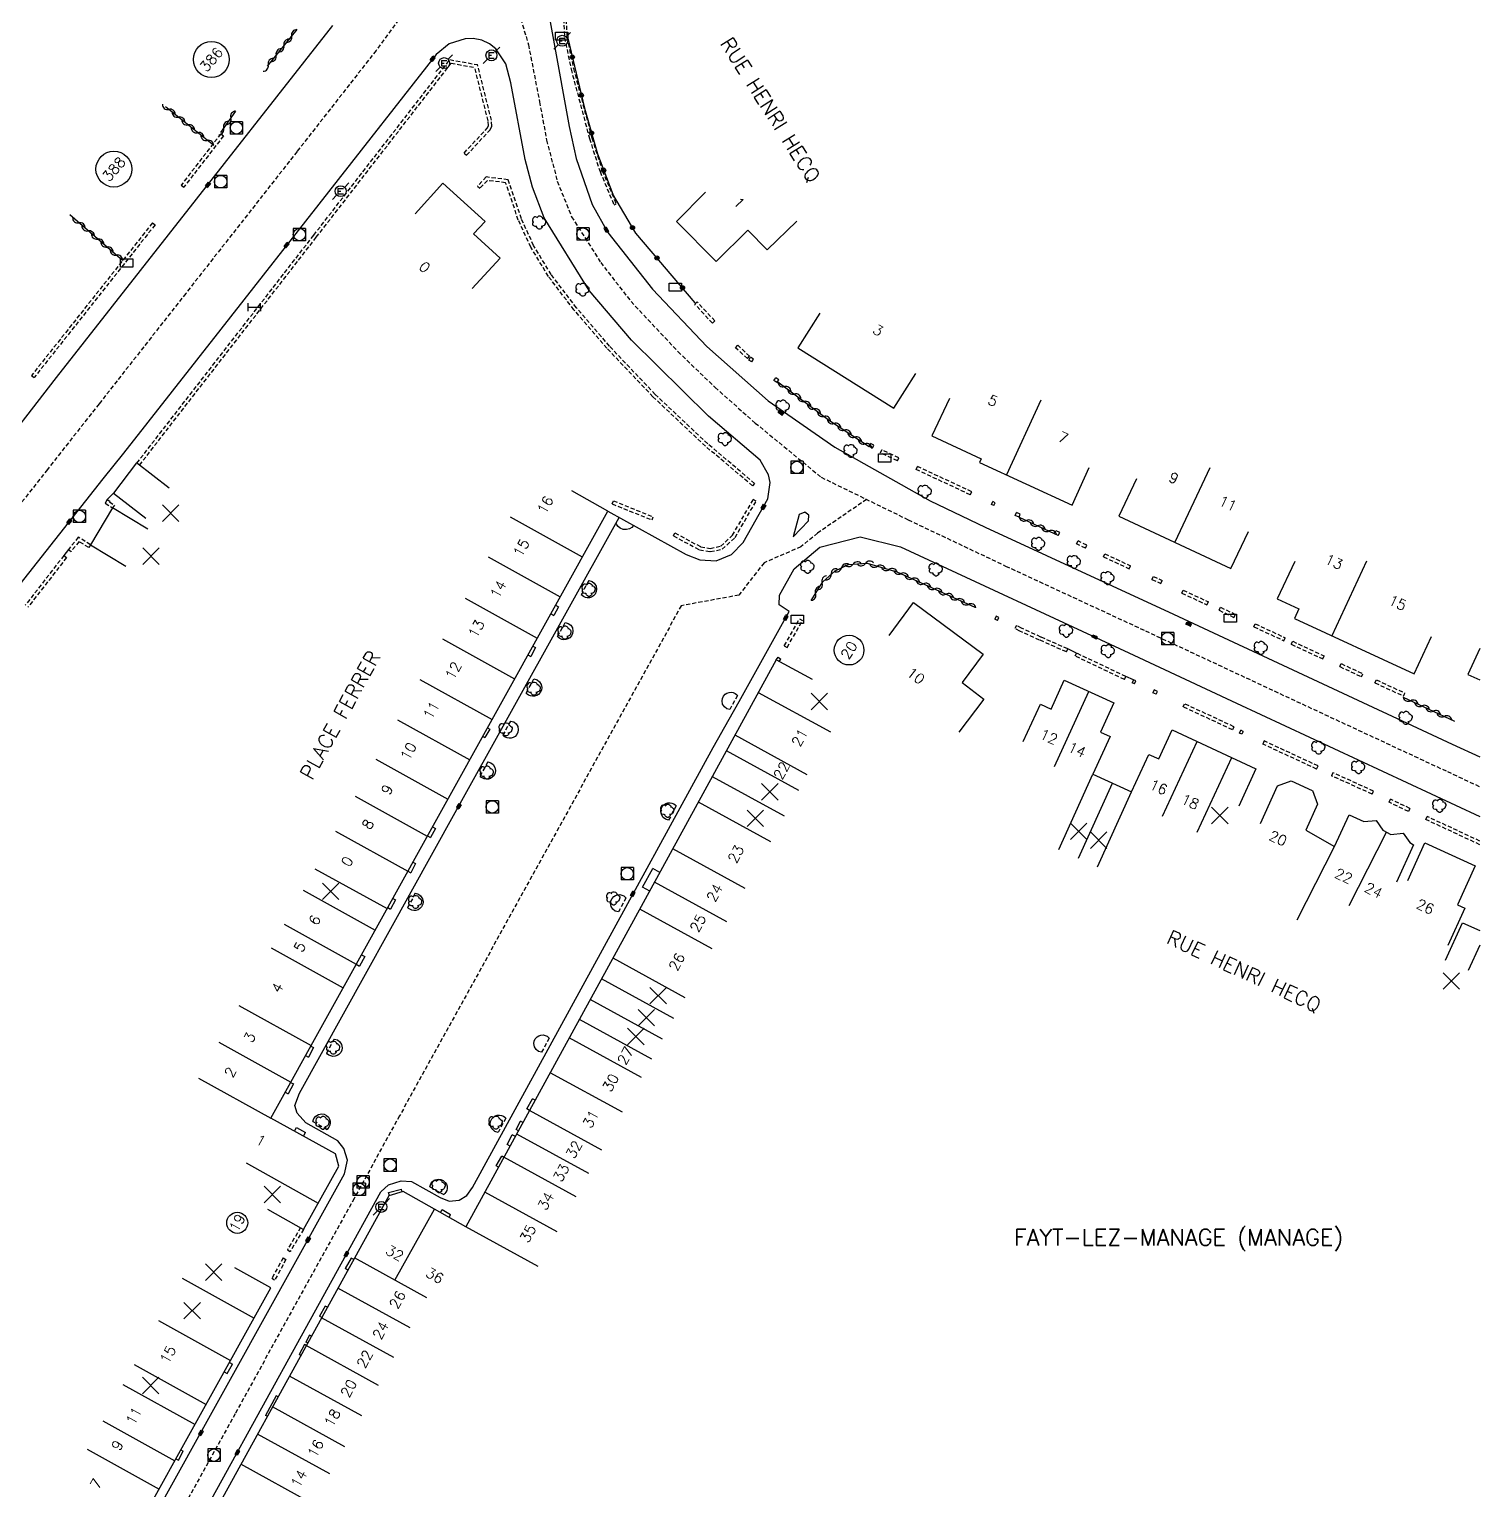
# Model space of a CAD drawing. Header units: millimetres. Extents: x 139000 to 140001, y 128999 to 130000.
# Drawn here: x 139824 to 140000, y 129706.3 to 129883.4 of the extents above; entities that cross this region are included whole.
import ezdxf
from ezdxf.enums import TextEntityAlignment as Align

# ---------------------------------------------------------------- set-up
doc = ezdxf.new("R2010")
doc.units = ezdxf.units.MM
doc.linetypes.add('DASHED', pattern=[0.75, 0.5, -0.25])
doc.layers.get('0').update_dxf_attribs({"linetype": 'CONTINUOUS'})
for name, color, linetype in [('W0001', 6, 'DASHED'), ('W0008', 7, 'CONTINUOUS'), ('W0100', 7, 'CONTINUOUS'), ('W0105', 7, 'CONTINUOUS'), ('W0112', 1, 'DASHED'), ('W0300', 7, 'CONTINUOUS'), ('W0310', 3, 'CONTINUOUS'), ('W0322', 7, 'CONTINUOUS'), ('W0400', 7, 'CONTINUOUS'), ('W0420', 7, 'CONTINUOUS'), ('W0471', 7, 'CONTINUOUS'), ('W0980', 7, 'CONTINUOUS'), ('W0989', 7, 'CONTINUOUS'), ('W0991', 7, 'CONTINUOUS'), ('W1102', 7, 'CONTINUOUS'), ('W1471', 7, 'CONTINUOUS'), ('W1474', 7, 'CONTINUOUS')]:
    doc.layers.add(name, color=color, linetype=linetype)
doc.styles.get("Standard").update_dxf_attribs({"font": 'romans.shx', "width": 0.85})

# ---------------------------------------------------------------- blocks, each defined once
blk = doc.blocks.new('T300')
for p, q in [((-0.8, 0.51), (-0.86, 0.34)), ((-0.86, 0.34), (-0.86, 0.17)), ((-0.86, 0.17), (-0.74, 0.06)), ((-0.69, 0.63), (-0.8, 0.51)), ((-0.8, -0.06), (-0.74, 0.06)), ((-0.74, 0.06), (-0.69, 0.11)), ((-0.57, 0.69), (-0.69, 0.63)), ((-0.46, 0.69), (-0.57, 0.69)), ((-0.29, 0.63), (-0.46, 0.69)), ((-0.29, 0.63), (-0.17, 0.74)), ((-0.23, 0.57), (-0.29, 0.63)), ((-0.17, 0.74), (-0.06, 0.8)), ((-0.06, 0.8), (0.06, 0.8)), ((0.06, 0.8), (0.23, 0.74)), ((0.23, 0.74), (0.34, 0.63)), ((0.34, 0.63), (0.4, 0.51)), ((0.46, 0.46), (0.34, 0.46)), ((0.4, 0.51), (0.4, 0.46)), ((0.57, 0.4), (0.46, 0.46)), ((0.57, 0.4), (0.69, 0.29)), ((0.69, 0.29), (0.74, 0.17)), ((0.74, 0.06), (0.69, -0.17)), ((0.74, 0.17), (0.74, 0.06)), ((-0.8, -0.17), (-0.8, -0.06)), ((-0.8, -0.23), (-0.8, -0.17)), ((-0.74, -0.34), (-0.8, -0.23)), ((-0.69, -0.4), (-0.74, -0.34)), ((-0.51, -0.46), (-0.69, -0.4)), ((-0.4, -0.46), (-0.51, -0.46)), ((-0.4, -0.46), (-0.34, -0.46)), ((-0.34, -0.46), (-0.34, -0.4)), ((-0.34, -0.51), (-0.34, -0.46)), ((-0.29, -0.63), (-0.34, -0.51)), ((-0.17, -0.74), (-0.29, -0.63)), ((-0.06, -0.8), (-0.17, -0.74)), ((0.06, -0.8), (-0.06, -0.8)), ((0.17, -0.74), (0.06, -0.8)), ((0.23, -0.69), (0.17, -0.74)), ((0.29, -0.46), (0.23, -0.46)), ((0.29, -0.63), (0.23, -0.69)), ((0.46, -0.4), (0.29, -0.46)), ((0.34, -0.51), (0.29, -0.63)), ((0.34, -0.51), (0.34, -0.46)), ((0.57, -0.34), (0.46, -0.4)), ((0.63, -0.29), (0.57, -0.34)), ((0.69, -0.17), (0.63, -0.29))]:
    blk.add_line(p, q)
blk = doc.blocks.new('T420')
for p, q in [((0.75, 0.75), (-0.75, 0.75)), ((-0.75, 0.75), (-0.75, -0.75)), ((0.75, 0.75), (0.75, -0.75)), ((0.75, -0.75), (-0.75, -0.75))]:
    blk.add_line(p, q)
blk.add_ellipse((0, 0), major_axis=(-0.53, 0.53), ratio=1, start_param=3.926991, end_param=10.210176)
blk = doc.blocks.new('T400')
for p, q in [((-0.15, 0.3), (0.15, 0.3)), ((-0.15, -0.25), (-0.15, 0.3)), ((-0.15, 0.15), (0.15, 0.15)), ((-0.15, 0), (0.15, 0)), ((0.15, 0.3), (0.15, -0.25)), ((-0.15, -0.15), (0.15, -0.15)), ((-0.15, -0.25), (-0.15, -0.3)), ((-0.15, -0.3), (0.15, -0.3)), ((0.15, -0.3), (0.15, -0.25))]:
    blk.add_line(p, q)
blk = doc.blocks.new('T1471')
at = {"color": 0, "linetype": 'Continuous', "flags": 128}
blk.add_lwpolyline([(-0.75, -0.5), (-0.75, 0.5), (0.75, 0.5), (0.75, -0.5), (-0.75, -0.5)], dxfattribs=at)
blk = doc.blocks.new('T471')
for p, q in [((-0.333334, 0.333334), (-0.333334, -0.333334)), ((-0.333334, 0.333334), (0.333334, 0.333334)), ((-0.333334, 0), (0, 0)), ((0.500001, 0.500001), (1.000002, 1.000002)), ((-0.500001, -0.500001), (-1.000002, -1.000002)), ((-0.333334, -0.333334), (0.333334, -0.333334))]:
    blk.add_line(p, q)
blk.add_ellipse((0, 0), major_axis=(0.471405, 0.471405), ratio=1, start_param=5.4977871438, end_param=11.780972451)
blk = doc.blocks.new('T1474')
at = {"color": 0, "linetype": 'Continuous', "flags": 128}
for points in [[(-0.75, -0.5), (-0.75, 0.5)], [(-0.75, 0), (0.75, 0)], [(0.75, 0), (0.75, -0.5), (0.75, 0.5)]]:
    blk.add_lwpolyline(points, dxfattribs=at)
blk = doc.blocks.new('t991o')
at = {"color": 0, "linetype": 'Continuous'}
for p, q in [((-1, 1), (1, -1)), ((-1, -1), (1, 1))]:
    blk.add_line(p, q, dxfattribs=at)
blk = doc.blocks.new('t310o')
at = {"color": 0, "linetype": 'Continuous'}
for centre, start, end in [((-0.5, 0.38), 216.8699, 323.1304), ((0.5, -0.37), 36.8699, 143.1303)]:
    blk.add_arc(centre, 0.625, start, end, dxfattribs=at)
blk = doc.blocks.new('t322o')
at = {"color": 0, "linetype": 'Continuous'}
for radius in [0.25, 0.15]:
    blk.add_circle((0, 0), radius, dxfattribs=at)

msp = doc.modelspace()

# ---------------------------------------------------------------- linework, layer by layer
at = {"layer": 'W0001'}
for points in [[(139930.87, 130000), (139928.47, 129992.86), (139923.22, 129978.83), (139918.52, 129967.92), (139912.47, 129955.18), (139906.03, 129942.41), (139900.5, 129932.18), (139896.28, 129924.77), (139891.39, 129916.72), (139888.36, 129911.89), (139883.86, 129905.17), (139866.1, 129880.86), (139856.51, 129868.6), (139843.01, 129851.39), (139832.49, 129837.99), (139826.23, 129830.03), (139816.59, 129817.79), (139806.03, 129804.41), (139778.94, 129769.91), (139762.15, 129748.79), (139749.82, 129734.22), (139731.43, 129712.74), (139731.43, 129712.74)], [(139879.42, 129899.09), (139884.59, 129881.55), (139885.93, 129874.65), (139886.79, 129870), (139888.09, 129865), (139889.82, 129860.7), (139893.35, 129855.15), (139897.03, 129850.41), (139902.73, 129844.34), (139907.24, 129839.98), (139912.1, 129835.67), (139920.1, 129829.1), (139930.65, 129823.94), (139942.48, 129818.32), (139959.44, 129810.46), (139977.1, 129802.22), (139996.07, 129793.39), (140000, 129791.56)], [(139925.61, 129826.4), (139919.66, 129822.31), (139917.63, 129820.66), (139913.17, 129818.72), (139910.11, 129814.79), (139903.13, 129813.51), (139868.95, 129751.62), (139863.43, 129741.61), (139848.99, 129715.48), (139839.64, 129698.58), (139833.91, 129688.24), (139823.56, 129669.57), (139815.68, 129655.39), (139811.18, 129647.18), (139809.62, 129640.6)]]:
    msp.add_lwpolyline(points, dxfattribs=at)
at = {"layer": 'W0008'}
msp.add_line((139970.49, 129801.67), (140000, 129787.94), dxfattribs=at)
for points in [[(139924.75, 129967.1), (139920.84, 129958.58), (139914.11, 129944.95), (139907.91, 129933.1), (139900.76, 129920.46), (139893.93, 129909.49), (139887.94, 129900.39), (139886.87, 129898.72), (139886.06, 129896.85), (139885.61, 129894.86), (139885.73, 129892.63), (139889.51, 129871.64), (139890.36, 129867.75), (139892.32, 129862.18), (139894.21, 129858.77), (139899.63, 129851.93), (139906.23, 129844.95), (139913.65, 129838.36), (139921.77, 129832.73), (139933.32, 129826.25), (139940.01, 129823.05), (139962.83, 129812.5)], [(139726.77, 129716.48), (139726.77, 129716.48), (139738.36, 129730.05), (139747.71, 129740.93), (139758.17, 129753.3), (139763.62, 129760.06), (139772.33, 129771.14), (139768.65, 129766.48), (139797.28, 129802.93), (139797.44, 129803.6), (139797.26, 129804.32), (139797.18, 129805.04), (139797.34, 129805.57), (139799.85, 129808.76), (139805.29, 129815.8), (139805.79, 129816.23), (139806.25, 129816.39), (139807.26, 129816.3), (139807.87, 129816.44), (139808.11, 129816.71), (139819.17, 129830.7), (139827.35, 129841.19), (139840.94, 129858.5), (139860.84, 129883.89)], [(139894.22, 129824.99), (139903.72, 129819.74), (139905.37, 129819.06), (139907.38, 129818.96), (139909.24, 129819.73), (139910.62, 129821.17), (139913.63, 129826.46), (139913.93, 129828.44), (139913.72, 129829.39), (139912.69, 129831.15), (139906.45, 129836.51), (139897.1, 129845.72), (139891.95, 129851.77), (139886.51, 129860.55), (139885.09, 129864.29), (139884.18, 129867.65), (139882.44, 129876.96), (139881.85, 129879.24), (139880.64, 129881.06), (139879.88, 129881.67), (139878.94, 129882.11), (139877.9, 129882.32), (139876.91, 129882.27), (139874.96, 129881.67), (139873.39, 129880.38), (139847.26, 129847.05), (139835.46, 129832.02), (139832.95, 129828.89), (139821.84, 129814.8)], [(139739.48, 129656.29), (139773.3, 129650.85), (139778.3, 129649.93), (139784.23, 129648.82), (139792.11, 129647.14), (139797.85, 129645.93), (139802.04, 129645.36), (139804.62, 129645.31), (139806.57, 129645.8), (139808.15, 129647.08), (139831.8, 129689.67), (139862.27, 129744.57), (139862.29, 129744.59), (139862.65, 129746.25), (139862.21, 129747.67), (139861.47, 129748.58), (139857.59, 129750.78), (139856.53, 129751.94), (139856.25, 129752.86), (139856.8, 129754.36), (139875.71, 129788.44), (139895.6, 129824.23)], [(139917.45, 129824.57), (139916.69, 129821.87), (139918.55, 129823.8), (139918.61, 129824.49), (139918.12, 129824.87), (139917.45, 129824.57)], [(139828.53, 129673.27), (139847.45, 129707.45), (139866.67, 129742.42), (139866.66, 129742.41), (139867.6, 129743.27), (139869.13, 129743.74), (139870.4, 129743.66), (139873.89, 129741.73), (139874.96, 129741.29), (139876.17, 129741.38), (139877.13, 129741.96), (139877.8, 129742.92), (139906.98, 129796.3), (139908.92, 129799.74), (139910.16, 129801.91), (139916.23, 129812.82), (139915, 129813.61), (139915.03, 129814.77), (139916.83, 129817.99), (139919.93, 129820.6), (139924.83, 129821.86), (139929.74, 129820.64), (139957.41, 129807.8), (139970.49, 129801.67)], [(139962.83, 129812.5), (139996.66, 129796.72), (140000, 129795.17)]]:
    msp.add_lwpolyline(points, dxfattribs=at)
at = {"layer": 'W0100'}
for p, q in [((139995.83, 129770.51), (139997.92, 129775.05)), ((139997.92, 129775.05), (140000, 129774.1)), ((140000, 129772.35), (139998.58, 129769.25))]:
    msp.add_line(p, q, dxfattribs=at)
for points in [[(139870.84, 129861.07), (139874.19, 129864.78), (139879.35, 129860.11), (139877.94, 129858.63), (139881.14, 129855.69), (139877.76, 129852.01)], [(139906.07, 129863.66), (139902.54, 129860.13), (139907.38, 129855.28), (139911.21, 129859.08), (139913.56, 129856.68), (139917.13, 129860.18)], [(139919.95, 129849.01), (139917.28, 129844.78), (139928.9, 129837.46), (139931.57, 129841.69)], [(139935.65, 129838.65), (139933.54, 129834.12), (139939.49, 129831.34), (139939.3, 129830.88), (139950.54, 129825.71), (139952.63, 129830.26)], [(139841.01, 129827.78), (139837.05, 129830.84), (139834.23, 129827.18), (139838.18, 129824.12)], [(139958.36, 129828.91), (139956.23, 129824.39), (139969.81, 129818.01), (139971.93, 129822.53)], [(139852.93, 129740.3), (139857.3, 129737.85), (139861.59, 129745.52), (139861.18, 129747.01), (139853.33, 129751.33), (139894.21, 129825), (139889.84, 129827.43)], [(139838.43, 129822.8), (139834.14, 129825.38), (139831.45, 129820.9), (139835.74, 129818.32)], [(139977.56, 129818.87), (139975.43, 129814.35), (139978.04, 129813.12), (139977.52, 129811.95), (139992.03, 129805.24), (139994.13, 129809.77)], [(139928.34, 129809.91), (139931.32, 129813.92), (139939.77, 129807.64), (139937.2, 129804.18), (139939.85, 129802.16), (139936.82, 129798.18)], [(140000, 129808.32), (139998.54, 129805.17), (140000, 129804.5)], [(139919.05, 129804.54), (139914.66, 129806.94), (139876.99, 129738.16), (139869.39, 129742.44), (139867.64, 129741.92), (139837.35, 129686.92), (139841.73, 129684.51)], [(139944.61, 129797.03), (139946.7, 129801.57), (139947.99, 129800.98), (139949.58, 129804.46), (139955.59, 129801.71), (139953.97, 129798.18), (139955.14, 129797.64), (139953.04, 129793.07), (139957.74, 129790.95), (139959.86, 129795.46), (139961.06, 129794.95), (139962.69, 129798.45), (139972.85, 129793.74), (139970.77, 129789.19)], [(139973.38, 129787.09), (139975.46, 129791.64), (139977.12, 129792.27), (139979.67, 129791.1), (139979.69, 129791.09), (139980.33, 129789.45), (139978.9, 129786.29), (139982.38, 129784.3), (139984.14, 129788.16), (139985.93, 129787.32), (139987.41, 129787.47), (139988.23, 129786.27), (139989.21, 129785.77), (139990.7, 129785.93), (139991.51, 129784.78), (139991.97, 129784.51), (139989.9, 129779.96)], [(139991.27, 129780.18), (139993.34, 129784.73), (139999.44, 129781.94), (139997.29, 129777.24), (139998.19, 129776.83), (139996.11, 129772.29)], [(139824.18, 129688.54), (139828.55, 129686.11), (139853.35, 129730.78), (139848.98, 129733.2)]]:
    msp.add_lwpolyline(points, dxfattribs=at)
at = {"layer": 'W0105'}
for p, q in [((139887.3, 129812.55), (139887.68, 129812.33)), ((139887.86, 129813.57), (139888.22, 129813.37)), ((139884.53, 129807.56), (139884.88, 129807.36)), ((139885.11, 129808.61), (139885.44, 129808.43)), ((139879.61, 129798.71), (139879.9, 129798.55)), ((139879.04, 129797.67), (139879.31, 129797.52)), ((139872.95, 129786.69), (139873.3, 129786.5)), ((139872.34, 129785.6), (139872.72, 129785.39)), ((139870.57, 129782.41), (139870.89, 129782.24)), ((139869.95, 129781.29), (139870.3, 129781.1)), ((139900.53, 129781.14), (139899.66, 129781.62)), ((139899.3, 129778.89), (139898.41, 129779.38)), ((139868.13, 129778.01), (139868.46, 129777.83)), ((139867.51, 129776.88), (139867.87, 129776.68)), ((139863.69, 129770.01), (139864.08, 129769.79)), ((139864.34, 129771.17), (139864.73, 129770.96)), ((139858.18, 129760.09), (139858.52, 129759.9)), ((139857.54, 129758.93), (139857.89, 129758.73)), ((139855.08, 129754.5), (139855.44, 129754.3)), ((139855.74, 129755.68), (139856.09, 129755.49)), ((139884.73, 129752.29), (139884.41, 129752.46)), ((139885.4, 129753.51), (139885.08, 129753.68)), ((139883.92, 129750.81), (139883.63, 129750.97)), ((139856.19, 129749.76), (139856.43, 129750.21)), ((139857.3, 129749.15), (139857.54, 129749.59)), ((139883, 129749.13), (139882.62, 129749.34)), ((139883.38, 129749.82), (139883.11, 129749.98)), ((139882.36, 129747.96), (139882, 129748.16)), ((139880.95, 129745.39), (139880.66, 129745.55)), ((139881.61, 129746.59), (139881.34, 129746.74)), ((139867.73, 129741.94), (139867.61, 129742.31)), ((139869.27, 129742.4), (139869.17, 129742.74)), ((139873.91, 129739.89), (139874.12, 129740.27)), ((139874.95, 129739.31), (139875.15, 129739.66)), ((139862.68, 129732.9), (139862.34, 129733.09)), ((139863.39, 129734.2), (139863.08, 129734.37)), ((139860.2, 129728.4), (139859.93, 129728.54)), ((139859.52, 129727.18), (139859.22, 129727.34)), ((139857.81, 129724.07), (139857.6, 129724.18)), ((139858.27, 129724.9), (139858.02, 129725.03)), ((139856.97, 129722.55), (139856.76, 129722.66)), ((139857.64, 129723.75), (139857.41, 129723.87)), ((139847.69, 129720.58), (139848.05, 129720.37)), ((139848.32, 129721.71), (139848.68, 129721.51)), ((139854.21, 129717.54), (139853.97, 129717.67)), ((139852.91, 129715.18), (139852.7, 129715.29)), ((139841.83, 129710.03), (139842.12, 129709.87)), ((139842.42, 129711.1), (139842.7, 129710.95))]:
    msp.add_line(p, q, dxfattribs=at)
for points in [[(139834.23, 129827.18), (139833.47, 129826.38)], [(139828.79, 129820.32), (139828.23, 129819.6)], [(139888.22, 129813.37), (139887.68, 129812.33)], [(139885.44, 129808.43), (139884.88, 129807.36)], [(139951.06, 129807.76), (139950.01, 129808.27)], [(139958, 129804.52), (139957.06, 129804.92)], [(139879.9, 129798.55), (139879.31, 129797.52)], [(139873.3, 129786.5), (139872.72, 129785.39)], [(139870.89, 129782.24), (139870.3, 129781.1)], [(139898.41, 129779.38), (139899.66, 129781.62)], [(139868.46, 129777.83), (139867.87, 129776.68)], [(139864.73, 129770.96), (139864.08, 129769.79)], [(139858.52, 129759.9), (139857.89, 129758.73)], [(139856.09, 129755.49), (139855.44, 129754.3)], [(139884.41, 129752.46), (139885.08, 129753.68)], [(139883.11, 129749.98), (139883.63, 129750.97)], [(139856.43, 129750.21), (139857.54, 129749.59)], [(139882, 129748.16), (139882.62, 129749.34)], [(139880.66, 129745.55), (139881.34, 129746.74)], [(139867.61, 129742.31), (139869.17, 129742.74)], [(139874.12, 129740.27), (139875.15, 129739.66)], [(139863.08, 129734.37), (139862.34, 129733.09)], [(139859.93, 129728.54), (139859.22, 129727.34)], [(139858.02, 129725.03), (139857.6, 129724.18)], [(139857.41, 129723.87), (139856.76, 129722.66)], [(139848.05, 129720.37), (139848.68, 129721.51)], [(139853.97, 129717.67), (139852.7, 129715.29)], [(139842.12, 129709.87), (139842.7, 129710.95)]]:
    msp.add_lwpolyline(points, dxfattribs=at)
at = {"layer": 'W0112'}
for p, q in [((139847.27, 129870.76), (139847.59, 129870.51)), ((139876.78, 129868.43), (139877.08, 129868.16)), ((139842.45, 129864.52), (139842.77, 129864.28)), ((139878.42, 129864.42), (139878.71, 129864.15)), ((139894.97, 129862.15), (139895.24, 129862.26)), ((139838.98, 129859.95), (139839.29, 129859.71)), ((139904.77, 129850.09), (139905.06, 129850.36)), ((139906.9, 129847.77), (139907.2, 129848.05)), ((139909.7, 129844.81), (139909.97, 129845.11)), ((139911.15, 129843.49), (139911.42, 129843.78)), ((139911.32, 129843.31), (139911.53, 129843.65)), ((139911.7, 129843.09), (139911.9, 129843.43)), ((139824.31, 129841.44), (139824.62, 129841.19)), ((139914.36, 129840.82), (139914.58, 129841.16)), ((139914.73, 129840.58), (139914.95, 129840.91)), ((139925.91, 129832.81), (139926.08, 129833.17)), ((139926.32, 129832.61), (139926.5, 129832.97)), ((139927.28, 129832.06), (139927.45, 129832.43)), ((139929.35, 129831.09), (139929.52, 129831.45)), ((139931.61, 129830.04), (139931.78, 129830.4)), ((139912.03, 129828.35), (139911.77, 129828.05)), ((139938.19, 129826.97), (139938.36, 129827.34)), ((139833.47, 129826.38), (139833.82, 129826.2)), ((139834.36, 129825.71), (139834.14, 129825.38)), ((139894.74, 129825.87), (139894.89, 129826.24)), ((139912.2, 129826.18), (139911.86, 129826.38)), ((139940.77, 129825.79), (139940.94, 129826.15)), ((139941.04, 129825.65), (139941.22, 129826.01)), ((139899.58, 129823.91), (139899.73, 129824.28)), ((139943.64, 129824.45), (139943.79, 129824.82)), ((139944.1, 129824.26), (139944.25, 129824.63)), ((139902.17, 129821.99), (139902.36, 129822.34)), ((139948.35, 129822.28), (139948.53, 129822.64)), ((139948.86, 129822.03), (139949.04, 129822.39)), ((139828.79, 129820.32), (139829.1, 129820.07)), ((139831.45, 129820.9), (139831.24, 129820.56)), ((139951.09, 129821.01), (139951.27, 129821.37)), ((139952.16, 129820.49), (139952.33, 129820.85)), ((139954.34, 129819.45), (139954.5, 129819.81)), ((139828.23, 129819.6), (139828.55, 129819.35)), ((139957.48, 129817.99), (139957.64, 129818.35)), ((139891.92, 129816.57), (139890.99, 129814.85)), ((139960.23, 129816.71), (139960.4, 129817.07)), ((139961.32, 129816.22), (139961.48, 129816.58)), ((139963.85, 129815.04), (139964.02, 129815.4)), ((139966.9, 129813.62), (139967.07, 129813.98)), ((139968.38, 129812.96), (139968.55, 129813.32)), ((139888.12, 129809.77), (139889.05, 129811.49)), ((139917.48, 129811.9), (139917.83, 129811.7)), ((139941.33, 129812.23), (139941.17, 129811.86)), ((139941.48, 129811.72), (139941.64, 129812.09)), ((139943.79, 129811.11), (139943.6, 129810.75)), ((139970.18, 129812.1), (139970.36, 129812.46)), ((139972.6, 129810.95), (139972.77, 129811.32)), ((139976.23, 129809.26), (139976.4, 129809.62)), ((139977.13, 129808.83), (139977.3, 129809.19)), ((139914.89, 129807.25), (139915.21, 129807.01)), ((139915.63, 129808.66), (139915.98, 129808.46)), ((139949.85, 129807.9), (139950.01, 129808.27)), ((139951.06, 129807.76), (139950.89, 129807.4)), ((139980.96, 129807.05), (139981.12, 129807.41)), ((139915.02, 129806.75), (139915.21, 129807.01)), ((139983.01, 129806.12), (139983.18, 129806.48)), ((139884.33, 129802.91), (139885.26, 129804.62)), ((139956.89, 129804.56), (139957.06, 129804.92)), ((139958, 129804.52), (139957.83, 129804.15)), ((139958.1, 129804.03), (139958.27, 129804.39)), ((139985.65, 129804.9), (139985.81, 129805.26)), ((139987.28, 129804.15), (139987.45, 129804.51)), ((139909.93, 129802.63), (139909.01, 129800.91)), ((139960.49, 129803.32), (139960.32, 129802.95)), ((139960.74, 129802.76), (139960.91, 129803.12)), ((139990.75, 129802.55), (139990.91, 129802.92)), ((139964, 129801.25), (139964.17, 129801.62)), ((139882.42, 129799.52), (139881.49, 129797.81)), ((139970.17, 129798.83), (139970, 129798.46)), ((139970.85, 129798.06), (139971.03, 129798.42)), ((139971.31, 129798.27), (139971.13, 129797.92)), ((139973.83, 129797.1), (139973.66, 129796.73)), ((139879.65, 129794.56), (139878.72, 129792.85)), ((139980.21, 129793.7), (139980.38, 129794.07)), ((139982.18, 129793.25), (139982.01, 129792.88)), ((139986.95, 129790.65), (139987.12, 129791.01)), ((139988.99, 129789.66), (139989.16, 129790.03)), ((139902.51, 129789.23), (139901.59, 129787.51)), ((139991.53, 129788.92), (139991.36, 129788.55)), ((139993.44, 129787.58), (139993.61, 129787.94)), ((140000, 129784.96), (139993.61, 129787.94)), ((140000, 129784.52), (139993.44, 129787.58)), ((139870.86, 129778.63), (139869.93, 129776.91)), ((139896.42, 129778.08), (139895.5, 129776.36)), ((139860.11, 129759.23), (139861.05, 129760.94)), ((139887.11, 129761.06), (139886.19, 129759.34)), ((139858.45, 129750.93), (139860.15, 129749.98)), ((139881.83, 129751.34), (139880.9, 129749.62)), ((139872.62, 129743.02), (139874.33, 129742.08)), ((139855.34, 129735.37), (139855.68, 129735.16)), ((139854.82, 129734.4), (139855.17, 129734.21)), ((139853.8, 129731.69), (139853.45, 129731.88))]:
    msp.add_line(p, q, dxfattribs=at)
for points in [[(139888.28, 129896.67), (139888.96, 129882.44), (139889.76, 129878.61), (139891.99, 129870.17), (139893.27, 129866.17), (139894.97, 129862.15)], [(139888.6, 129896.6), (139889.26, 129882.47), (139890.05, 129878.68), (139892.28, 129870.26), (139893.55, 129866.28), (139895.24, 129862.26)], [(139837.08, 129830.8), (139858.54, 129858.46), (139875.06, 129879.76), (139878.4, 129879.15)], [(139837.4, 129830.56), (139858.85, 129858.21), (139875.22, 129879.32), (139878.08, 129878.81)], [(139876.78, 129868.43), (139879.61, 129871.48), (139879.75, 129871.77), (139879.7, 129872.33), (139878.08, 129878.81)], [(139877.08, 129868.16), (139879.95, 129871.26), (139880.16, 129871.7), (139880.09, 129872.4), (139878.4, 129879.15)], [(139847.27, 129870.76), (139842.45, 129864.52)], [(139847.59, 129870.51), (139842.77, 129864.28)], [(139912.03, 129828.35), (139906.33, 129833.16), (139899.97, 129839.14), (139894.41, 129845.01), (139890.41, 129849.66), (139887.34, 129853.68), (139885.22, 129857.2), (139883.73, 129860.45), (139882.11, 129865.19), (139879.46, 129865.52), (139878.42, 129864.42)], [(139911.77, 129828.05), (139906.06, 129832.86), (139899.69, 129838.86), (139894.11, 129844.74), (139890.1, 129849.41), (139887.01, 129853.45), (139884.87, 129857.01), (139883.36, 129860.3), (139881.82, 129864.82), (139879.61, 129865.1), (139878.71, 129864.15)], [(139838.98, 129859.95), (139824.31, 129841.44)], [(139839.29, 129859.71), (139824.62, 129841.19)], [(139906.9, 129847.77), (139904.77, 129850.09)], [(139907.2, 129848.05), (139905.06, 129850.36)], [(139911.15, 129843.49), (139909.7, 129844.81)], [(139911.42, 129843.78), (139909.97, 129845.11)], [(139911.7, 129843.09), (139911.32, 129843.31)], [(139911.9, 129843.43), (139911.53, 129843.65)], [(139914.95, 129840.91), (139914.58, 129841.16)], [(139914.73, 129840.58), (139914.36, 129840.82)], [(139926.32, 129832.61), (139925.91, 129832.81)], [(139926.5, 129832.97), (139926.08, 129833.17)], [(139929.35, 129831.09), (139927.28, 129832.06)], [(139929.52, 129831.45), (139927.45, 129832.43)], [(139938.36, 129827.34), (139931.78, 129830.4)], [(139938.19, 129826.97), (139931.61, 129830.04)], [(139833.47, 129826.38), (139833.25, 129825.96), (139834.14, 129825.38)], [(139833.82, 129826.2), (139833.77, 129826.1), (139834.36, 129825.71)], [(139894.74, 129825.87), (139899.58, 129823.91)], [(139894.89, 129826.24), (139899.73, 129824.28)], [(139902.17, 129821.99), (139905.35, 129820.27), (139906.65, 129820.07), (139908.1, 129820.36), (139909.66, 129821.8), (139912.2, 129826.18)], [(139902.36, 129822.34), (139905.48, 129820.66), (139906.64, 129820.47), (139907.91, 129820.73), (139909.34, 129822.05), (139911.86, 129826.38)], [(139941.04, 129825.65), (139940.77, 129825.79)], [(139941.22, 129826.01), (139940.94, 129826.15)], [(139897.33, 129823.25), (139897.11, 129823.01), (139896.83, 129822.84), (139896.48, 129822.74), (139896.06, 129822.77), (139895.73, 129822.91), (139895.49, 129823.11), (139895.33, 129823.32), (139895.23, 129823.52)], [(139944.1, 129824.26), (139943.64, 129824.45)], [(139944.25, 129824.63), (139943.79, 129824.82)], [(139831.45, 129820.9), (139829.98, 129821.82), (139828.79, 129820.32)], [(139948.86, 129822.03), (139948.35, 129822.28)], [(139949.04, 129822.39), (139948.53, 129822.64)], [(139831.24, 129820.56), (139830.07, 129821.29), (139829.1, 129820.07)], [(139952.16, 129820.49), (139951.09, 129821.01)], [(139952.33, 129820.85), (139951.27, 129821.37)], [(139954.5, 129819.81), (139957.64, 129818.35)], [(139828.23, 129819.6), (139823.55, 129813.57)], [(139828.55, 129819.35), (139823.86, 129813.32)], [(139954.34, 129819.45), (139957.48, 129817.99)], [(139891.92, 129816.57), (139892.3, 129816.45), (139892.58, 129816.24), (139892.79, 129815.9), (139892.86, 129815.51), (139892.82, 129815.23), (139892.68, 129814.93), (139892.47, 129814.7), (139892.25, 129814.56), (139892.01, 129814.48), (139891.73, 129814.47), (139891.49, 129814.51), (139891.27, 129814.61), (139891.11, 129814.73), (139890.99, 129814.85)], [(139960.23, 129816.71), (139961.32, 129816.22)], [(139960.4, 129817.07), (139961.48, 129816.58)], [(139963.85, 129815.04), (139966.9, 129813.62)], [(139964.02, 129815.4), (139967.07, 129813.98)], [(139968.38, 129812.96), (139970.18, 129812.1)], [(139968.55, 129813.32), (139970.36, 129812.46)], [(139889.05, 129811.49), (139889.42, 129811.37), (139889.71, 129811.16), (139889.92, 129810.82), (139889.99, 129810.43), (139889.95, 129810.15), (139889.81, 129809.85), (139889.6, 129809.62), (139889.38, 129809.48), (139889.14, 129809.4), (139888.86, 129809.39), (139888.62, 129809.43), (139888.4, 129809.54), (139888.24, 129809.65), (139888.12, 129809.77)], [(139915.63, 129808.66), (139917.48, 129811.9)], [(139915.98, 129808.46), (139917.83, 129811.7)], [(139941.48, 129811.72), (139941.17, 129811.86)], [(139941.64, 129812.09), (139941.33, 129812.23)], [(139946.59, 129809.34), (139944.21, 129810.43), (139943.6, 129810.75)], [(139946.75, 129809.71), (139944.39, 129810.79), (139943.79, 129811.11)], [(139972.6, 129810.95), (139976.23, 129809.26)], [(139972.77, 129811.32), (139976.4, 129809.62)], [(139949.85, 129807.9), (139946.59, 129809.34)], [(139950.01, 129808.27), (139946.75, 129809.71)], [(139977.3, 129809.19), (139981.12, 129807.41)], [(139914.66, 129806.94), (139914.89, 129807.25)], [(139956.89, 129804.56), (139950.89, 129807.4)], [(139957.06, 129804.92), (139951.06, 129807.76)], [(139977.13, 129808.83), (139980.96, 129807.05)], [(139983.01, 129806.12), (139985.65, 129804.9)], [(139983.18, 129806.48), (139985.81, 129805.26)], [(139885.26, 129804.62), (139885.63, 129804.51), (139885.91, 129804.29), (139886.12, 129803.96), (139886.2, 129803.57), (139886.16, 129803.28), (139886.02, 129802.99), (139885.81, 129802.75), (139885.59, 129802.62), (139885.34, 129802.54), (139885.07, 129802.52), (139884.83, 129802.57), (139884.6, 129802.67), (139884.44, 129802.79), (139884.33, 129802.91)], [(139958.1, 129804.03), (139957.83, 129804.15)], [(139958.27, 129804.39), (139958, 129804.52)], [(139987.28, 129804.15), (139990.75, 129802.55)], [(139987.45, 129804.51), (139990.91, 129802.92)], [(139909.01, 129800.91), (139908.64, 129801.02), (139908.36, 129801.24), (139908.14, 129801.57), (139908.07, 129801.96), (139908.11, 129802.24), (139908.24, 129802.54), (139908.45, 129802.77), (139908.67, 129802.91), (139908.92, 129802.99), (139909.19, 129803.01), (139909.43, 129802.97), (139909.66, 129802.87), (139909.82, 129802.75), (139909.93, 129802.63)], [(139960.74, 129802.76), (139960.32, 129802.95)], [(139960.91, 129803.12), (139960.49, 129803.32)], [(139970, 129798.46), (139964, 129801.25)], [(139970.17, 129798.83), (139964.17, 129801.62)], [(139882.42, 129799.52), (139882.8, 129799.41), (139883.08, 129799.2), (139883.29, 129798.86), (139883.36, 129798.47), (139883.32, 129798.18), (139883.18, 129797.89), (139882.97, 129797.66), (139882.75, 129797.52), (139882.51, 129797.44), (139882.23, 129797.43), (139881.99, 129797.47), (139881.77, 129797.57), (139881.61, 129797.69), (139881.49, 129797.81)], [(139971.31, 129798.27), (139971.03, 129798.42)], [(139971.13, 129797.92), (139970.85, 129798.06)], [(139980.21, 129793.7), (139973.66, 129796.73)], [(139980.38, 129794.07), (139973.83, 129797.1)], [(139879.65, 129794.56), (139880.02, 129794.45), (139880.3, 129794.24), (139880.51, 129793.9), (139880.58, 129793.51), (139880.54, 129793.23), (139880.41, 129792.93), (139880.19, 129792.7), (139879.98, 129792.56), (139879.73, 129792.48), (139879.45, 129792.47), (139879.22, 129792.51), (139878.99, 129792.61), (139878.83, 129792.73), (139878.72, 129792.85)], [(139987.12, 129791.01), (139982.18, 129793.25)], [(139986.95, 129790.65), (139982.01, 129792.88)], [(139901.59, 129787.51), (139901.21, 129787.62), (139900.93, 129787.83), (139900.72, 129788.17), (139900.64, 129788.56), (139900.68, 129788.84), (139900.82, 129789.14), (139901.03, 129789.37), (139901.25, 129789.51), (139901.49, 129789.59), (139901.77, 129789.61), (139902, 129789.57), (139902.23, 129789.47), (139902.39, 129789.35), (139902.51, 129789.23)], [(139991.36, 129788.55), (139988.99, 129789.66)], [(139991.53, 129788.92), (139989.16, 129790.03)], [(139870.86, 129778.63), (139871.23, 129778.52), (139871.51, 129778.3), (139871.73, 129777.97), (139871.8, 129777.57), (139871.76, 129777.29), (139871.62, 129777), (139871.41, 129776.76), (139871.19, 129776.63), (139870.94, 129776.55), (139870.67, 129776.53), (139870.43, 129776.58), (139870.2, 129776.68), (139870.04, 129776.79), (139869.93, 129776.91)], [(139895.5, 129776.36), (139895.12, 129776.47), (139894.84, 129776.68), (139894.63, 129777.01), (139894.55, 129777.41), (139894.59, 129777.69), (139894.73, 129777.99), (139894.94, 129778.22), (139895.15, 129778.36), (139895.4, 129778.44), (139895.68, 129778.46), (139895.91, 129778.41), (139896.14, 129778.31), (139896.3, 129778.2), (139896.42, 129778.08)], [(139886.19, 129759.34), (139885.82, 129759.45), (139885.54, 129759.66), (139885.32, 129759.99), (139885.25, 129760.39), (139885.29, 129760.67), (139885.42, 129760.97), (139885.64, 129761.2), (139885.85, 129761.34), (139886.1, 129761.42), (139886.37, 129761.44), (139886.61, 129761.39), (139886.84, 129761.29), (139887, 129761.18), (139887.11, 129761.06)], [(139861.05, 129760.94), (139861.42, 129760.83), (139861.7, 129760.61), (139861.91, 129760.28), (139861.98, 129759.88), (139861.94, 129759.6), (139861.81, 129759.31), (139861.59, 129759.07), (139861.37, 129758.94), (139861.13, 129758.86), (139860.85, 129758.84), (139860.61, 129758.89), (139860.39, 129758.99), (139860.23, 129759.1), (139860.11, 129759.23)], [(139858.45, 129750.93), (139858.56, 129751.3), (139858.78, 129751.58), (139859.11, 129751.79), (139859.51, 129751.85), (139859.79, 129751.81), (139860.08, 129751.67), (139860.32, 129751.46), (139860.45, 129751.24), (139860.53, 129750.99), (139860.54, 129750.72), (139860.49, 129750.48), (139860.39, 129750.25), (139860.27, 129750.1), (139860.15, 129749.98)], [(139880.9, 129749.62), (139880.53, 129749.73), (139880.25, 129749.95), (139880.04, 129750.28), (139879.96, 129750.67), (139880, 129750.95), (139880.13, 129751.25), (139880.35, 129751.48), (139880.56, 129751.62), (139880.81, 129751.7), (139881.08, 129751.72), (139881.32, 129751.68), (139881.55, 129751.58), (139881.71, 129751.46), (139881.83, 129751.34)], [(139872.62, 129743.02), (139872.74, 129743.39), (139872.96, 129743.67), (139873.29, 129743.88), (139873.68, 129743.95), (139873.97, 129743.91), (139874.26, 129743.77), (139874.49, 129743.55), (139874.63, 129743.33), (139874.71, 129743.09), (139874.72, 129742.81), (139874.67, 129742.57), (139874.57, 129742.35), (139874.45, 129742.19), (139874.33, 129742.08)], [(139856.95, 129738.06), (139855.34, 129735.37)], [(139857.3, 129737.85), (139855.68, 129735.16)], [(139854.82, 129734.4), (139853.45, 129731.88)], [(139855.17, 129734.21), (139853.8, 129731.69)]]:
    msp.add_lwpolyline(points, dxfattribs=at)
at = {"layer": 'W0310'}
for p, q in [((139856.49, 129883.4), (139852.88, 129878.96)), ((139846.41, 129869.33), (139840.57, 129874.04)), ((139849.06, 129873.51), (139847.21, 129870.9)), ((139835.36, 129855.4), (139828.94, 129860.91)), ((139944.1, 129824.26), (139948.35, 129822.28)), ((139990.71, 129802.4), (139996.95, 129799.5))]:
    msp.add_line(p, q, dxfattribs=at)
for points in [[(139914.84, 129840.68), (139921.09, 129835.98), (139925.91, 129832.81)], [(139918.9, 129814.16), (139920.31, 129816.42), (139921.78, 129817.75), (139923.43, 129818.5), (139925.66, 129818.66), (139929.28, 129817.63), (139938.73, 129813.32)]]:
    msp.add_lwpolyline(points, dxfattribs=at)
at = {"layer": 'W0322'}
for points in [[(139889.36, 129882.37), (139891.39, 129873.85), (139892.96, 129868.32), (139894.81, 129863.44)], [(139904.81, 129850.27), (139897.6, 129858.72), (139894.81, 129863.44)]]:
    msp.add_lwpolyline(points, dxfattribs=at)
at = {"layer": 'W1102'}
for p, q in [((139946.76, 129838.46), (139942.58, 129829.37)), ((139967.27, 129830.25), (139963.01, 129821.2)), ((139882.38, 129824.29), (139891.12, 129819.44)), ((139879.69, 129819.45), (139888.44, 129814.6)), ((139986.24, 129818.93), (139982.04, 129809.86)), ((139876.9, 129814.41), (139885.64, 129809.56)), ((139874.16, 129809.49), (139882.91, 129804.64)), ((139871.43, 129804.56), (139880.17, 129799.71)), ((139921.26, 129798.16), (139912.48, 129802.96)), ((139948.41, 129793.99), (139952.58, 129803.09)), ((139868.72, 129799.68), (139877.46, 129794.83)), ((139918.42, 129792.99), (139909.65, 129797.79)), ((139961.51, 129787.97), (139965.72, 129797.05)), ((139866.06, 129794.89), (139874.81, 129790.04)), ((139917.39, 129791.1), (139908.62, 129795.9)), ((139965.73, 129786.02), (139969.93, 129795.09)), ((139948.93, 129783.95), (139953.04, 129793.07)), ((139915.67, 129787.97), (139906.9, 129792.77)), ((139951.33, 129782.87), (139955.43, 129791.99)), ((139863.57, 129790.41), (139872.32, 129785.55)), ((139913.98, 129784.88), (139905.21, 129789.68)), ((139953.64, 129781.83), (139957.74, 129790.95)), ((139861.2, 129786.14), (139869.95, 129781.29)), ((139984.15, 129777.13), (139988.69, 129786.03)), ((139977.84, 129775.39), (139982.38, 129784.3)), ((139910.87, 129779.2), (139902.1, 129784.01)), ((139858.69, 129781.61), (139867.43, 129776.76)), ((139857.25, 129779.01), (139865.99, 129774.16)), ((139908.66, 129775.16), (139899.89, 129779.96)), ((139906.86, 129771.88), (139898.09, 129776.68)), ((139854.96, 129774.88), (139863.7, 129770.03)), ((139853.36, 129772), (139862.1, 129767.15)), ((139903.62, 129765.95), (139894.85, 129770.76)), ((139902.24, 129763.43), (139893.46, 129768.23)), ((139849.47, 129765), (139858.22, 129760.14)), ((139900.86, 129760.92), (139892.09, 129765.72)), ((139899.54, 129758.51), (139890.77, 129763.31)), ((139847.01, 129760.56), (139855.75, 129755.71)), ((139898.31, 129756.26), (139889.54, 129761.07)), ((139844.58, 129756.18), (139853.33, 129751.33)), ((139896.01, 129752.06), (139887.24, 129756.86)), ((139893.5, 129747.47), (139884.73, 129752.27)), ((139891.93, 129744.62), (139883.16, 129749.42)), ((139850.36, 129745.93), (139859.08, 129741.04)), ((139890.39, 129741.79), (139881.62, 129746.6)), ((139888.07, 129737.56), (139879.3, 129742.36)), ((139868.36, 129731.71), (139873.19, 129740.3)), ((139885.77, 129733.35), (139876.99, 129738.16)), ((139872.25, 129729.56), (139863.49, 129734.39)), ((139842.56, 129731.95), (139851.31, 129727.1)), ((139870.24, 129725.91), (139861.48, 129730.73)), ((139839.7, 129726.8), (139848.45, 129721.94)), ((139868.26, 129722.31), (139859.5, 129727.14)), ((139866.39, 129718.92), (139857.64, 129723.75)), ((139836.74, 129721.45), (139845.48, 129716.6)), ((139835.4, 129719.04), (139844.14, 129714.19)), ((139864.36, 129715.22), (139855.6, 129720.05)), ((139862.3, 129711.49), (139853.54, 129716.31)), ((139832.95, 129714.63), (139841.69, 129709.77)), ((139860.48, 129708.18), (139851.72, 129713.01)), ((139831.04, 129711.2), (139839.79, 129706.34)), ((139858.46, 129704.52), (139849.7, 129709.35))]:
    msp.add_line(p, q, dxfattribs=at)
for centre, radius in [((139846.12, 129879.77), 2.18), ((139834.3, 129866.48), 2.18), ((139923.48, 129808.12), 1.8), ((139849.26, 129738.65), 1.28)]:
    msp.add_circle(centre, radius, dxfattribs=at)

# ---------------------------------------------------------------- block references
at = {"layer": 'W0300'}
for p in [(139885.92, 129859.99), (139891.18, 129851.85), (139915.47, 129837.67), (139908.45, 129833.72), (139923.7, 129832.28), (139932.7, 129827.35), (139946.47, 129821.01), (139950.79, 129818.82), (139918.46, 129818.22), (139934.04, 129817.9), (139891.93, 129815.44), (139954.87, 129816.85), (139889.01, 129810.25), (139949.85, 129810.47), (139973.47, 129808.39), (139954.92, 129808), (139885.26, 129803.45), (139991.04, 129799.9), (139881.86, 129798.51), (139980.45, 129796.29), (139879.56, 129793.27), (139985.29, 129793.92), (139995.13, 129789.23), (139901.47, 129788.63), (139870.89, 129777.57), (139894.92, 129778), (139860.92, 129759.9), (139859.65, 129750.77), (139880.64, 129750.8), (139873.73, 129743.09)]:
    msp.add_blockref('T300', p, dxfattribs=at)
at = {"layer": 'W0310'}
for p, rotation in [((139855.86, 129882.63), 230.8963829066599), ((139854.92, 129881.46), 230.8963829066599), ((139853.02, 129879.13), 230.8963829066599), ((139853.97, 129880.3), 230.8963829066599), ((139840.96, 129873.73), 141.1063922451797), ((139842.13, 129872.79), 141.1063922451797), ((139848.48, 129872.7), 234.7849457471559), ((139843.3, 129871.85), 141.1063922451797), ((139844.46, 129870.9), 141.1063922451797), ((139847.61, 129871.47), 234.7849457471559), ((139845.63, 129869.96), 141.1063922451797), ((139830.05, 129859.96), 139.3804158603896), ((139831.18, 129858.98), 139.3804158603896), ((139832.32, 129858), 139.3804158603896), ((139833.46, 129857.03), 139.3804158603896), ((139834.6, 129856.05), 139.3804158603896), ((139915.64, 129840.08), 323.0876804117962), ((139916.84, 129839.18), 323.0876804117962), ((139918.04, 129838.28), 323.0876804117962), ((139919.23, 129837.38), 323.0876804117962), ((139920.43, 129836.48), 323.0876804117962), ((139921.66, 129835.61), 326.6685309999924), ((139922.91, 129834.79), 326.6685309999924), ((139924.16, 129833.96), 326.6685309999924), ((139925.42, 129833.14), 326.6685309999924), ((139945.01, 129823.84), 335.0422604560261), ((139946.37, 129823.2), 335.0422604560261), ((139947.73, 129822.57), 335.0422604560261), ((139921.3, 129817.32), 41.97438154708517), ((139922.56, 129818.1), 24.58288826892714), ((139923.97, 129818.54), 4.021917402229843), ((139925.47, 129818.64), 4.021917402229843), ((139926.92, 129818.3), 344.1696438623405), ((139928.36, 129817.89), 344.1696438623405), ((139929.78, 129817.4), 335.49627199656), ((139920.22, 129816.28), 58.14999406754485), ((139931.14, 129816.78), 335.49627199656), ((139932.51, 129816.16), 335.49627199656), ((139933.87, 129815.54), 335.49627199656), ((139919.43, 129815.01), 58.14999406754485), ((139935.24, 129814.91), 335.49627199656), ((139936.6, 129814.29), 335.49627199656), ((139937.97, 129813.67), 335.49627199656), ((139991.62, 129801.98), 335.0475151061422), ((139992.98, 129801.35), 335.0475151061422), ((139994.34, 129800.72), 335.0475151061422), ((139995.7, 129800.08), 335.0475151061422)]:
    msp.add_blockref('t310o', p, dxfattribs=dict(at, rotation=rotation))
at = {"layer": 'W0322'}
for p, rotation in [((139889.91, 129880.06), 283.3554810292695), ((139891.01, 129875.44), 283.3554810292695), ((139892.24, 129870.85), 285.8849991274704), ((139893.71, 129866.34), 290.7821299127632), ((139897.21, 129859.38), 120.5408254480752), ((139900.18, 129855.69), 130.4977216524366), ((139903.27, 129852.08), 130.4977216524366)]:
    msp.add_blockref('t322o', p, dxfattribs=dict(at, rotation=rotation))
at = {"layer": 'W0400'}
for p, rotation in [((139872.97, 129879.86), 142.6505951404064), ((139845.7, 129864.57), 321.7929175586022), ((139894.02, 129859.11), 208.9927205639885), ((139855.24, 129857.24), 140.7824160818077), ((139915.22, 129836.91), 55.46780101495003), ((139913.09, 129825.5), 330.0747941389787), ((139828.87, 129823.71), 141.9420956901049), ((139915.79, 129812.05), 150.594953499974), ((139964.69, 129811.29), 64.7393333403218), ((139953.27, 129809.73), 64.36639290751222), ((139876.14, 129789.19), 328.6196720353725), ((139897.26, 129778.54), 151.9017585493183), ((139857.85, 129736.61), 330.6935071634679), ((139862.5, 129734.85), 150.9786181128898), ((139844.85, 129713.17), 330.9099450543826), ((139849.27, 129710.78), 151.1828241000408)]:
    msp.add_blockref('T400', p, dxfattribs=dict(at, rotation=rotation))
at = {"layer": 'W0420'}
for p in [(139849.16, 129871.48), (139847.25, 129864.95), (139856.81, 129858.54), (139891.2, 129858.6), (139917.16, 129830.28), (139830.12, 129824.34), (139962.12, 129809.51), (139880.2, 129789.1), (139896.58, 129780.99), (139867.8, 129745.64), (139864.05, 129742.71), (139864.53, 129743.6), (139846.43, 129710.46)]:
    msp.add_blockref('T420', p, dxfattribs=at)
at = {"layer": 'W0471'}
for p in [(139888.68, 129882.04), (139874.36, 129879.33), (139880.1, 129880.28), (139861.81, 129863.8), (139866.74, 129740.58)]:
    msp.add_blockref('T471', p, dxfattribs=at)
at = {"layer": 'W0991', "rotation": 90}
for p in [(139841.18, 129824.73), (139838.8, 129819.53), (139919.88, 129801.89), (139913.88, 129790.93), (139912.12, 129787.72), (139968.46, 129788.06), (139951.34, 129786.15), (139953.77, 129785.06), (139860.59, 129778.85), (139996.54, 129767.99), (139900.33, 129766.2), (139898.88, 129763.54), (139897.62, 129761.25), (139853.52, 129742.08), (139846.39, 129732.67), (139843.79, 129727.98), (139838.76, 129718.91)]:
    msp.add_blockref('t991o', p, dxfattribs=at)
at = {"layer": 'W1471'}
for p in [(139888.6, 129882.6), (139835.83, 129855.09), (139902.4, 129852.15), (139927.79, 129831.44), (139917.21, 129811.87), (139969.73, 129812)]:
    msp.add_blockref('T1471', p, dxfattribs=at)
at = {"layer": 'W1474'}
msp.add_blockref('T1474', (139851.35, 129849.73), dxfattribs=at)

# ---------------------------------------------------------------- texts
at = {"layer": 'W0980'}
msp.add_text('FAYT-LEZ-MANAGE (MANAGE)', height=2, dxfattribs=at).set_placement((139963.46, 129736.75), align=Align.MIDDLE)
at = {"layer": 'W0989'}
for s, rotation, p in [('RUE HENRI HECQ', 302.4035, (139913.88, 129873.61)), ('PLACE FERRER', 61.0893, (139861.75, 129800.26)), ('RUE HENRI HECQ', 335.032, (139971.36, 129769.08))]:
    msp.add_text(s, height=1.75, rotation=rotation, dxfattribs=at).set_placement(p, align=Align.MIDDLE)
at = {"layer": 'W0991'}
for s, rotation, p in [('386', 49.2739, (139846.12, 129879.78)), ('388', 49.2739, (139834.3, 129866.48)), ('1', 314.9823, (139910.16, 129862.4)), ('0', 317.4047, (139872, 129854.58)), ('3', 327.7819, (139927, 129846.93)), ('5', 334.967, (139940.93, 129838.39)), ('7', 335.3191, (139949.47, 129833.91)), ('9', 334.8355, (139962.88, 129829)), ('16', 60.9734, (139886.62, 129825.75)), ('11', 334.8364, (139969.43, 129825.92)), ('15', 60.9736, (139883.72, 129820.53)), ('13', 334.8135, (139982.32, 129818.84)), ('14', 60.9738, (139880.93, 129815.5)), ('15', 335.171, (139990.03, 129813.87)), ('13', 60.9739, (139878.27, 129810.72)), ('20', 57.3694, (139923.48, 129808.12)), ('12', 60.9742, (139875.46, 129805.64)), ('10', 323.3861, (139931.59, 129805)), ('11', 60.9744, (139872.79, 129800.83)), ('12', 335.3727, (139947.72, 129797.61)), ('10', 60.9744, (139870.03, 129795.85)), ('21', 61.293, (139917.48, 129797.51)), ('14', 335.3738, (139951.14, 129796.04)), ('22', 61.2931, (139915.29, 129793.51)), ('9', 60.9748, (139867.44, 129791.2)), ('16', 335.1327, (139961.03, 129791.5)), ('18', 335.128, (139964.86, 129789.73)), ('8', 60.9754, (139865.11, 129786.99)), ('20', 335.578, (139975.52, 129785.3)), ('23', 61.2934, (139909.75, 129783.39)), ('0', 60.9754, (139862.6, 129782.48)), ('22', 334.8409, (139983.49, 129780.73)), ('24', 61.2936, (139907.17, 129778.69)), ('24', 332.9661, (139987.12, 129778.98)), ('26', 335.4619, (139993.39, 129777.01)), ('6', 60.9758, (139858.66, 129775.36)), ('25', 61.2935, (139905.15, 129775)), ('5', 60.9764, (139856.85, 129772.11)), ('26', 61.2934, (139902.58, 129770.31)), ('4', 60.9768, (139854.11, 129767.16)), ('3', 60.9779, (139850.77, 129761.15)), ('27', 61.2935, (139896.35, 129758.92)), ('2', 60.9771, (139848.42, 129756.92)), ('30', 61.2928, (139894.56, 129755.65)), ('31', 61.2923, (139892.15, 129751.25)), ('1', 330.9743, (139852.12, 129748.64)), ('32', 61.2913, (139890.11, 129747.54)), ('33', 61.2914, (139888.57, 129744.72)), ('34', 61.2901, (139886.69, 129741.29)), ('19', 60.2502, (139849.26, 129738.65)), ('35', 61.2914, (139884.53, 129737.34)), ('32', 330.6209, (139868.37, 129734.97)), ('36', 330.6233, (139873.23, 129732.24)), ('26', 61.1523, (139868.69, 129729.32)), ('24', 61.1523, (139866.65, 129725.61)), ('15', 60.9639, (139840.84, 129722.66)), ('22', 61.1522, (139864.73, 129722.13)), ('20', 61.1514, (139862.77, 129718.57)), ('11', 60.9647, (139836.71, 129715.23)), ('18', 61.1514, (139860.8, 129714.99)), ('9', 60.9648, (139834.72, 129711.65)), ('16', 61.1514, (139858.76, 129711.28)), ('14', 61.1508, (139856.74, 129707.61)), ('7', 60.9651, (139832.14, 129707))]:
    msp.add_text(s, height=1.25, rotation=rotation, dxfattribs=at).set_placement(p, align=Align.MIDDLE)

doc.saveas('drawing.dxf')
